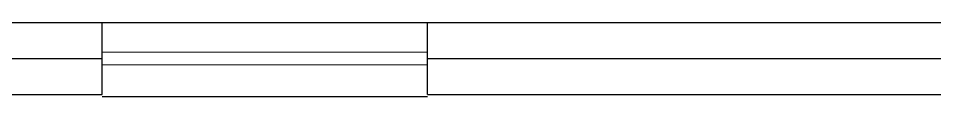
# Model space of a CAD drawing. Header units: inches. Extents: x 26998 to 46838, y -509 to 4343.
# Drawn here: x 31688.2 to 31789.6, y 3628.1 to 3636.3 of the extents above; entities that cross this region are included whole.
import ezdxf

# ---------------------------------------------------------------- set-up
doc = ezdxf.new("R2010")
doc.units = ezdxf.units.IN
doc.header["$LTSCALE"] = 0.5
doc.header["$MEASUREMENT"] = 0
doc.layers.add('Title Block', color=7, linetype='Continuous')
doc.layers.add('TXT', color=4, linetype='Continuous', lineweight=9)

msp = doc.modelspace()

# ---------------------------------------------------------------- linework, layer by layer
at = {"layer": 'Title Block'}
for p, q in [((31637.5218999, 3636.2657314), (31697.5218999, 3636.2657314)), ((31697.5218999, 3628.2657314), (31697.5218999, 3636.2657314)), ((31697.5218999, 3636.2657314), (31733.5218999, 3636.2657314)), ((31733.5218999, 3636.2657314), (31797.0218999, 3636.2657314)), ((31733.5218999, 3628.2657314), (31733.5218999, 3636.2657314)), ((31631.5218999, 3632.2657314), (31697.5218999, 3632.2657314)), ((31733.5218999, 3632.2657314), (31797.0218999, 3632.2657314)), ((31631.5218999, 3628.2657314), (31697.5218999, 3628.2657314)), ((31697.5218999, 3628.0526296), (31733.5218999, 3628.0526296)), ((31733.5218999, 3628.2657314), (31797.0218999, 3628.2657314))]:
    msp.add_line(p, q, dxfattribs=at)
at = {"layer": 'TXT'}
for p, q in [((31697.5218999, 3632.9657314), (31733.5218999, 3632.9657314)), ((31697.5218999, 3631.5657314), (31733.5218999, 3631.5657314))]:
    msp.add_line(p, q, dxfattribs=at)

doc.saveas('drawing.dxf')
